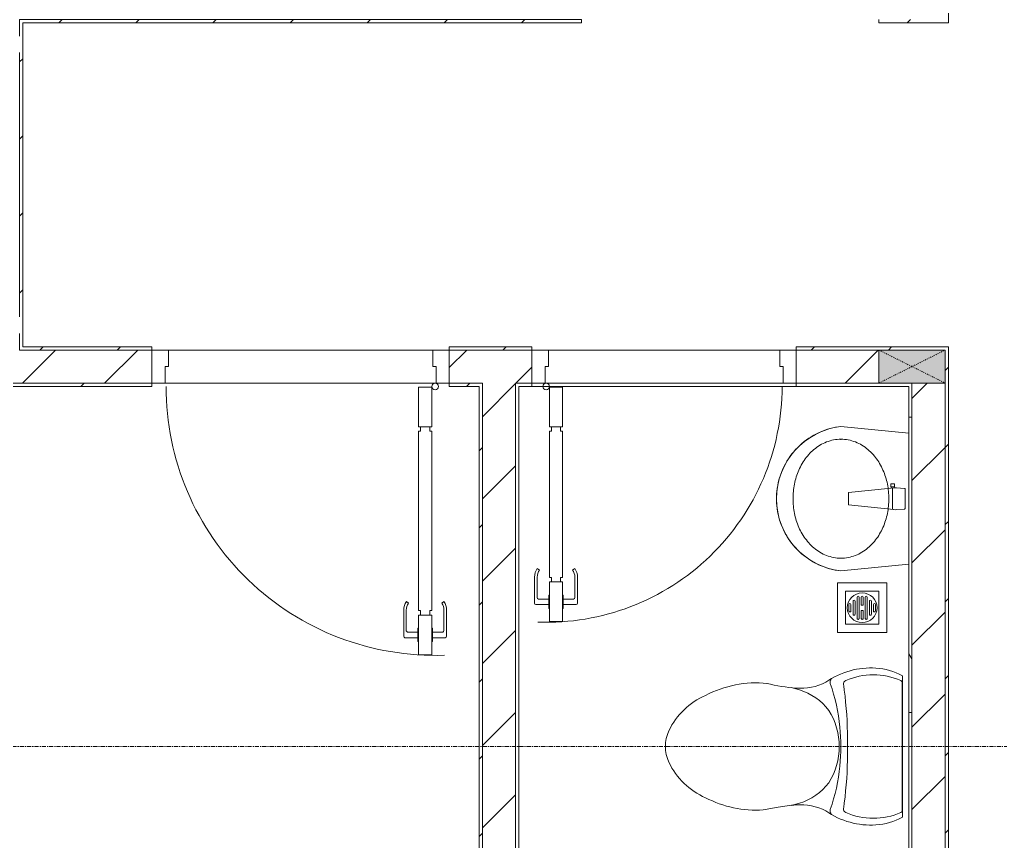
# Model space of a CAD drawing. Header units: millimetres. Extents: x 5359 to 218750, y -16347 to 109893.
# Drawn here: x 85878 to 88845, y 38950 to 41437 of the extents above; entities that cross this region are included whole.
import ezdxf

# ---------------------------------------------------------------- set-up
doc = ezdxf.new("R2010")
doc.units = ezdxf.units.MM
doc.linetypes.add('Dash', pattern=[6, 3, -3])
doc.linetypes.add('Grid Line', pattern=[22.225, 12.7, -3.175, 3.175, -3.175])
for name, color, linetype, lineweight in [('0-1', 7, 'Continuous', 5), ('A-DETL-GENF-1', 9, 'Continuous', 9), ('A-DOOR-1', 9, 'Continuous', 9), ('A-FLOR-1', 9, 'Continuous', 9), ('A-WALL-1', 53, 'Continuous', 18), ('A-WALL-2', 9, 'Continuous', 9), ('A-WALL-PATT-1', 10, 'Continuous', 9), ('A-WALL-PATT-2', 9, 'Continuous', 9), ('I-WALL-1', 53, 'Continuous', 18), ('I-WALL-2', 9, 'Continuous', 9), ('M-EQPM-1', 9, 'Continuous', 9), ('P-SANR-FIXT-1', 9, 'Continuous', 9), ('P-SANR-FIXT-2', 221, 'Continuous', 9), ('S-COLS-2', 53, 'Continuous', 18), ('S-COLS-3', 9, 'Continuous', 9), ('S-COLS-HDLN-1', 9, 'Dash', 9), ('S-GRID-1', 1, 'Grid Line', 9)]:
    doc.layers.add(name, color=color, linetype=linetype, lineweight=lineweight)
pattern_1 = [(45, (0, 0), (-116.67262, 116.67262), [])]
pattern_2 = [(0, (0, 0), (894.08, 223.52), [73.762, -596.798, 73.762, -596.798, -3576.32]), (0, (0, 0), (894.08, 223.52), [-1341.12, 73.762, -1267.358, 73.762, -596.798, -1564.64]), (0, (0, 0), (894.08, 223.52), [-3352.8, 73.762, -373.278, 73.762, -1043.838]), (120, (335.28, 111.76), (-640.614, 662.536), [73.762, -596.798, 73.762, -4173.118]), (120, (335.28, 111.76), (-640.614, 662.536), [-744.322, -596.798, 73.762, -1267.358, -2235.2]), (120, (335.28, 111.76), (-640.614, 662.536), [-2682.24, 73.762, -596.798, 73.762, -1490.878]), (120, (335.28, 111.76), (-640.614, 662.536), [-3426.562, -373.278, 73.762, -1043.838]), (240, (447.04, 558.8), (-253.466, -886.056), [73.762, -596.798, 73.762, -4173.118]), (240, (447.04, 558.8), (-253.466, -886.056), [-744.322, -596.798, 73.762, -1267.358, -2235.2]), (240, (447.04, 558.8), (-253.466, -886.056), [-2682.24, 73.762, -596.798, 73.762, -1490.878]), (240, (447.04, 558.8), (-253.466, -886.056), [-3426.562, -373.278, 73.762, -1043.838])]
pattern_3 = [(45, (0, 0), (-124.4508, 124.4508), [])]

# ---------------------------------------------------------------- blocks, each defined once
blk = doc.blocks.new('DOOR_CW_01 CANH MO-PANEL KINH - DIW_01-900x2200-CỬA GỖ VÂN LAMINATE-553393-TKCS_MB ĐỊNH VỊ CỔNG-HÀNG RÀO')
at = {"layer": 'A-DETL-GENF-1'}
for p, q in [((-397, 872), (-357, 872)), ((-397, 752), (-397, 872)), ((-357, 872), (-357, 752)), ((-399, 831.8), (-397, 831.8)), ((-399, 792.2), (-399, 831.8)), ((-397, 792.2), (-397, 831.8)), ((-357, 792.2), (-357, 831.8)), ((-355, 831.8), (-357, 831.8)), ((-355, 792.2), (-355, 831.8)), ((-442, 737), (-442, 816.5)), ((-399, 820.5), (-438, 820.5)), ((-399, 803.5), (-430, 803.5)), ((-355, 820.5), (-316, 820.5)), ((-355, 803.5), (-324, 803.5)), ((-312, 737), (-312, 816.5)), ((-434, 799.5), (-434, 737)), ((-397, 792.2), (-399, 792.2)), ((-357, 792.2), (-355, 792.2)), ((-320, 799.5), (-320, 737)), ((-357, 752), (-397, 752)), ((-363, 752), (-391, 752)), ((-391, 752), (-391, 738)), ((-363, 738), (-363, 752)), ((-433.9, 711.2), (-427.3, 715.8)), ((-397, 738), (-391, 738)), ((-397, 738), (-397, 196)), ((-357, 738), (-363, 738)), ((-357, 196), (-357, 738)), ((-320.1, 711.2), (-326.7, 715.8)), ((-397, 196), (-391, 196)), ((-357, 182), (-397, 182)), ((-397, 182), (-397, 62)), ((-391, 196), (-391, 182)), ((-391, 182), (-363, 182)), ((-357, 196), (-363, 196)), ((-363, 182), (-363, 196)), ((-357, 62), (-357, 182)), ((-397, 62), (-357, 62))]:
    blk.add_line(p, q, dxfattribs=at)
blk.add_circle((-407, 60), 10, dxfattribs=at)
for centre, radius, start, end in [((-407, 60), 814, 360, 92), ((-438, 816.5), 4, 90, 180), ((-430, 799.5), 4, 90, 180), ((-324, 799.5), 4, 360, 90), ((-316, 816.5), 4, 0, 90), ((-397, 737), 45, 180, 215), ((-397, 737), 37, 180, 215), ((-357, 737), 37, 325, 0), ((-357, 737), 45, 325, 0)]:
    blk.add_arc(centre, radius, start, end, dxfattribs=at)
at = {"layer": 'A-DOOR-1'}
for p, q in [((-410, 50), (-450, 50)), ((-450, 50), (-450, -50)), ((-410, 0), (-410, 50)), ((-407, 50), (-382, 50)), ((450, 50), (410, 50)), ((410, 50), (410, 0)), ((450, -50), (450, 50)), ((-400, 0), (-410, 0)), ((-400, -50), (-400, 0)), ((410, 0), (400, 0)), ((400, 0), (400, -50)), ((-450, -50), (-400, -50)), ((400, -50), (450, -50))]:
    blk.add_line(p, q, dxfattribs=at)
blk = doc.blocks.new('DOOR_CW_01 CANH MO-PANEL KINH - DIG_02-800x2200-CỬA NHÔM KÍNH-401063-TKCS_MB ĐỊNH VỊ CỔNG-HÀNG RÀO')
at = {"layer": 'A-DETL-GENF-1'}
for p, q in [((-347, -182), (-347, -62)), ((-347, -62), (-307, -62)), ((-307, -62), (-307, -182)), ((-307, -182), (-347, -182)), ((-347, -196), (-341, -196)), ((-347, -638), (-347, -196)), ((-341, -196), (-341, -182)), ((-341, -182), (-313, -182)), ((-313, -182), (-313, -196)), ((-307, -196), (-313, -196)), ((-307, -196), (-307, -638)), ((-383.9, -611.2), (-377.3, -615.8)), ((-270.1, -611.2), (-276.7, -615.8)), ((-392, -637), (-392, -716.5)), ((-384, -699.5), (-384, -637)), ((-347, -638), (-341, -638)), ((-307, -652), (-347, -652)), ((-347, -652), (-347, -772)), ((-341, -652), (-341, -638)), ((-313, -652), (-341, -652)), ((-307, -638), (-313, -638)), ((-313, -638), (-313, -652)), ((-307, -772), (-307, -652)), ((-270, -699.5), (-270, -637)), ((-262, -637), (-262, -716.5)), ((-349, -703.5), (-380, -703.5)), ((-349, -692.2), (-349, -731.8)), ((-347, -692.2), (-349, -692.2)), ((-347, -692.2), (-347, -731.8)), ((-307, -692.2), (-307, -731.8)), ((-307, -692.2), (-305, -692.2)), ((-305, -692.2), (-305, -731.8)), ((-305, -703.5), (-274, -703.5)), ((-349, -720.5), (-388, -720.5)), ((-349, -731.8), (-347, -731.8)), ((-305, -731.8), (-307, -731.8)), ((-305, -720.5), (-266, -720.5)), ((-347, -772), (-307, -772))]:
    blk.add_line(p, q, dxfattribs=at)
blk.add_circle((-357, -60), 10, dxfattribs=at)
for centre, radius, start, end in [((-357, -60), 714, 268, 0), ((-347, -637), 45, 145, 180), ((-347, -637), 37, 145, 180), ((-307, -637), 37, 0, 35), ((-307, -637), 45, 360, 35), ((-380, -699.5), 4, 180, 270), ((-274, -699.5), 4, 270, 0), ((-388, -716.5), 4, 180, 270), ((-266, -716.5), 4, 270, 0)]:
    blk.add_arc(centre, radius, start, end, dxfattribs=at)
at = {"layer": 'A-DOOR-1'}
for p, q in [((-400, -50), (-400, 50)), ((-400, 50), (-350, 50)), ((-350, 50), (-350, 0)), ((350, 0), (350, 50)), ((350, 50), (400, 50)), ((400, 50), (400, -50)), ((-360, 0), (-360, -50)), ((-350, 0), (-360, 0)), ((360, 0), (350, 0)), ((360, -50), (360, 0)), ((-360, -50), (-400, -50)), ((-357, -50), (-332, -50)), ((400, -50), (360, -50))]:
    blk.add_line(p, q, dxfattribs=at)
blk = doc.blocks.new('TOILET - TOILET-348229-TKCS_MB ĐỊNH VỊ CỔNG-HÀNG RÀO')
at = {"layer": 'P-SANR-FIXT-1'}
for p, q in [((214.2, -19.1), (-214.2, -19.1)), ((194, -19.9), (-194, -19.9)), ((-171.7, -330.3), (-178.6, -355.5)), ((171.7, -330.3), (178.6, -355.5))]:
    blk.add_line(p, q, dxfattribs=at)
for centre, radius, start, end in [((-46.1, -111.1), 191.6, 151.2809, 176.4513), ((-9.8, -107.2), 207.3, 156.2862, 203.7138), ((-193.7, -26.4), 6.48, 92.3168, 156.2862), ((193.7, -26.4), 6.48, 23.7138, 87.6832), ((9.8, -107.2), 207.3, 336.2862, 23.7138), ((46.1, -111.1), 191.6, 3.5487, 28.7191), ((1.9, -114.1), 239.7, 176.4513, 195.2961), ((-1.9, -114.1), 239.7, 344.7039, 3.5487), ((-4, -115.7), 233.6, 195.2961, 215.2147), ((4, -115.7), 233.6, 324.7853, 344.7039), ((-189.1, -185.5), 11.7, 205.4105, 277.5788), ((178.9, -2951.3), 2778.4, 97.2351, 97.5788), ((-14.3, -1400.4), 1215.6, 90.3974, 97.407), ((0, -786.7), 581.5, 84.1678, 95.8322), ((0, -3462.8), 3278, 89.6026, 90.3974), ((14.3, -1400.4), 1215.6, 82.593, 89.6026), ((-178.9, -2951.3), 2778.4, 82.4212, 82.7649), ((189.1, -185.5), 11.7, 262.4212, 334.5895), ((-195, -224.1), 13.8, 230.6724, 288.9927), ((0.6, -792.1), 586.9, 95.8322, 108.9927), ((0, -416), 206.1, 90, 122.0732), ((0, -416), 206.1, 57.9268, 90), ((-0.6, -792.1), 586.9, 71.0073, 84.1678), ((195, -224.1), 13.8, 251.0073, 309.3276), ((-343.5, -327.4), 167.3, 355.4559, 27.38), ((-0.4, -384), 179.5, 127.4036, 162.5964), ((0.4, -384), 179.5, 17.4036, 52.5964), ((343.5, -327.4), 167.3, 152.62, 184.5441), ((-719.2, -297.5), 544.3, 346.0536, 355.4559), ((719.2, -297.5), 544.3, 184.5441, 190.2879), ((-1948.3, -805.1), 2171.2, 9.681, 10.8949), ((137.1, -461.2), 329.8, 174.3487, 207.6878), ((-137.1, -461.2), 329.8, 332.3122, 3.6835), ((45.1, -528.6), 217.6, 203.2216, 244.7718), ((-45.1, -528.6), 217.6, 295.2282, 336.7784), ((0, -624.4), 111.7, 244.7718, 295.2282)]:
    blk.add_arc(centre, radius, start, end, dxfattribs=at)
blk = doc.blocks.new('bonruatreo - Chậu rửa-401074-TKCS_MB ĐỊNH VỊ CỔNG-HÀNG RÀO')
at = {"layer": 'P-SANR-FIXT-1'}
for p, q in [((198.4, 0), (-198.4, 0)), ((165, 0), (-165, 0)), ((218.6, -205), (198.4, 0)), ((-198.4, 0), (-218.6, -205)), ((-180.6, -205), (-177.8, -205))]:
    blk.add_line(p, q, dxfattribs=at)
at = {"layer": 'P-SANR-FIXT-1', "flags": 128}
blk.add_lwpolyline([(218.6, -205), (217.4, -213.7), (215.9, -222.4), (214, -231), (211.8, -239.5), (209.3, -247.9), (206.4, -256.2), (203.2, -264.4), (199.6, -272.5), (195.8, -280.4), (191.6, -288.1), (187.1, -295.7), (182.3, -303.1), (177.3, -310.3), (171.9, -317.3), (166.3, -324.1), (160.4, -330.6), (154.2, -336.9), (147.8, -342.9), (141.2, -348.7), (134.3, -354.2), (127.3, -359.4), (120, -364.4), (112.5, -369), (104.9, -373.4), (97.1, -377.4), (89.1, -381.2), (81, -384.6), (72.7, -387.6), (64.4, -390.4), (55.9, -392.8), (47.3, -394.8), (38.7, -396.6), (30, -397.9), (21.3, -399), (12.5, -399.6), (3.7, -400), (-5.1, -399.9), (-13.9, -399.6), (-22.6, -398.8), (-31.4, -397.8), (-40.1, -396.3), (-48.7, -394.5), (-57.2, -392.4), (-65.7, -390), (-74, -387.2), (-82.2, -384.1), (-90.3, -380.6), (-98.3, -376.8), (-106.1, -372.7), (-113.7, -368.3), (-121.1, -363.6), (-128.4, -358.7), (-135.4, -353.4), (-142.2, -347.8), (-148.8, -342), (-155.2, -335.9), (-161.3, -329.6), (-167.2, -323), (-172.8, -316.2), (-178.1, -309.2), (-183.1, -302), (-187.8, -294.6), (-192.2, -287), (-196.4, -279.2), (-200.2, -271.3), (-203.7, -263.2), (-206.8, -255), (-209.7, -246.6), (-212.2, -238.2), (-214.3, -229.7), (-216.1, -221.1), (-217.6, -212.4), (-218.6, -205)], dxfattribs=at)
at = {"layer": 'P-SANR-FIXT-1'}
blk.add_arc((0, -180), 220, 186.525, 353.475, dxfattribs=at)
for points in [[(-180, -205), (-180, -197.6), (-178.6, -182.7), (-172.4, -161.2), (-162.5, -141.1), (-149.4, -123), (-133.8, -107), (-116.1, -93.4), (-96.9, -82.1), (-76.5, -73.2), (-55.2, -66.5), (-33.3, -62.1), (-11.2, -59.9), (11.1, -59.9), (33.3, -62.1), (55.2, -66.5), (76.5, -73.2), (96.9, -82.1), (116.1, -93.4), (133.8, -107.1), (149.5, -123), (162.5, -141.2), (172.4, -161.2), (178.6, -182.7), (180, -197.6), (180, -205)], [(180, -205), (180, -212.4), (178.6, -227.3), (172.4, -248.8), (162.5, -268.8), (149.5, -287), (133.8, -302.9), (116.1, -316.6), (96.9, -327.9), (76.5, -336.8), (55.2, -343.5), (33.3, -347.9), (11.1, -350.1), (-11.2, -350.1), (-33.3, -347.9), (-55.2, -343.5), (-76.5, -336.8), (-96.9, -327.9), (-116.1, -316.6), (-133.8, -303), (-149.4, -287), (-162.5, -268.9), (-172.4, -248.8), (-178.6, -227.3), (-180, -212.4), (-180, -205)]]:
    blk.add_open_spline(points, degree=3, dxfattribs=at)
at = {"layer": 'P-SANR-FIXT-2'}
for p, q in [((-33, -37.3), (-31.4, -12.2)), ((-30.2, -11), (30.2, -11)), ((31.4, -12.2), (33, -37.3)), ((-44.7, -42.8), (-35.6, -42.8)), ((-44.7, -54.2), (-44.7, -42.8)), ((-35.6, -54.2), (-44.7, -54.2)), ((-35.6, -42.8), (-35.6, -44.2)), ((-35.6, -44.2), (-33.1, -44.2)), ((-35.6, -44.2), (-35.6, -52.9)), ((-35.6, -52.9), (-35.6, -54.2)), ((-32.2, -52.9), (-35.6, -52.9)), ((-32.2, -52.9), (-33.1, -44.2)), ((32.7, -48.5), (-32.7, -48.5)), ((-18.5, -182.5), (-32.2, -52.9)), ((33, -45.4), (18.5, -182.5)), ((18.5, -182.5), (-18.5, -182.5))]:
    blk.add_line(p, q, dxfattribs=at)
for centre, radius, start, end in [((-30.1, -12.3), 1.3, 91.2278, 176.4003), ((30.1, -12.3), 1.3, 3.5997, 88.7722), ((5.5, -41.4), 38.7, 173.966, 184.1457), ((-5.5, -41.4), 38.7, 353.966, 6.034)]:
    blk.add_arc(centre, radius, start, end, dxfattribs=at)
blk = doc.blocks.new('G1_SOF - BO TRU - 100x200-V26-TKCS_MB ĐỊNH VỊ CỔNG-HÀNG RÀO')
at = {"layer": 'S-COLS-3'}
blk.add_hatch(color=256, dxfattribs=at).paths.add_polyline_path([(-50, -100), (50, -100), (50, 100), (-50, 100)])
at = {"layer": 'S-COLS-2'}
for p, q in [((-50, 100), (50, 100)), ((-50, -100), (-50, 100)), ((50, 100), (50, -100)), ((50, -100), (-50, -100))]:
    blk.add_line(p, q, dxfattribs=at)
at = {"layer": 'S-COLS-HDLN-1'}
for p, q in [((50, -100), (-50, 100)), ((-50, -100), (50, 100))]:
    blk.add_line(p, q, dxfattribs=at)
blk = doc.blocks.new('THU NUOC - THU NUOC-V24-TKCS_MB ĐỊNH VỊ CỔNG-HÀNG RÀO')
at = {"layer": 'M-EQPM-1'}
for p, q in [((-66.3, 70.6), (-66.3, -79.4)), ((83.7, 70.6), (-66.3, 70.6)), ((83.7, -79.4), (83.7, 70.6)), ((58.7, 45.6), (-41.3, 45.6)), ((-41.3, 45.6), (-41.3, -54.4)), ((-1.1, 35.6), (18.5, 35.6)), ((58.7, -54.4), (58.7, 45.6)), ((-23.3, 10.8), (40.9, 10.8)), ((40.9, 4.8), (-23.3, 4.8)), ((-11, 23.3), (28.5, 23.3)), ((28.5, 17.3), (-11, 17.3)), ((18.5, 29.6), (-1.1, 29.6)), ((-23.3, -1.2), (0.7, -1.2)), ((0.7, -7.2), (-23.3, -7.2)), ((-23.3, -13.6), (40.9, -13.6)), ((40.9, -19.6), (-23.3, -19.6)), ((-11, -26.1), (28.5, -26.1)), ((0.7, -1.2), (0.7, -7.2)), ((16.7, -1.2), (40.9, -1.2)), ((16.7, -7.2), (16.7, -1.2)), ((40.9, -7.2), (16.7, -7.2)), ((-41.3, -54.4), (58.7, -54.4)), ((28.5, -32.1), (-11, -32.1)), ((-1.1, -38.5), (18.5, -38.5)), ((18.5, -44.5), (-1.1, -44.5)), ((-66.3, -79.4), (83.7, -79.4))]:
    blk.add_line(p, q, dxfattribs=at)
for centre, radius, start, end in [((8.7, -4.4), 45, 0, 180), ((8.7, -4.4), 45, 0, 180), ((-1.1, 32.6), 3, 90, 270), ((18.5, 32.6), 3, 270, 90), ((-23.3, 7.8), 3, 90, 270), ((-11, 20.3), 3, 90, 270), ((28.5, 20.3), 3, 270, 90), ((40.9, 7.8), 3, 270, 90), ((8.7, -4.4), 45, 180, 360), ((8.7, -4.4), 45, 180, 360), ((-23.3, -4.2), 3, 90, 270), ((-23.3, -16.6), 3, 90, 270), ((-11, -29.1), 3, 90, 270), ((28.5, -29.1), 3, 270, 90), ((40.9, -4.2), 3, 270, 90), ((40.9, -16.6), 3, 270, 90), ((-1.1, -41.5), 3, 90, 270), ((18.5, -41.5), 3, 270, 90)]:
    blk.add_arc(centre, radius, start, end, dxfattribs=at)
blk = doc.blocks.new('NCV_TKTC_TANG 1_rvt-1-TKCS_MB ĐỊNH VỊ CỔNG-HÀNG RÀO')
at = {"layer": 'A-WALL-PATT-1'}
h = blk.add_hatch(dxfattribs=at)
h.set_pattern_fill('FP_2', color=256, style=0, pattern_type=2)
h.set_pattern_definition(pattern_3)
h.paths.add_polyline_path([(83727.6, 40336.9), (84977.2, 40336.9), (84977.2, 40436.9), (83727.2, 40436.9), (83727.2, 40336.9)])
h.paths.add_polyline_path([(87177.6, 40336.9), (87427.6, 40336.9), (87427.6, 40436.9), (87177.6, 40436.9), (87177.6, 40386.9)])
h.paths.add_polyline_path([(86277.6, 40336.9), (86277.6, 40436.9), (85177.2, 40436.9), (85177.2, 40336.9), (85247.4, 40336.9)])
h.paths.add_polyline_path([(88227.6, 40336.9), (88477.6, 40336.9), (88477.6, 40436.9), (88227.6, 40436.9), (88227.6, 40362.1)])
h = blk.add_hatch(dxfattribs=at)
h.set_pattern_fill('FP_2', color=256, style=0, pattern_type=2)
h.set_pattern_definition(pattern_3)
h.paths.add_polyline_path([(87277.6, 38036.9), (87377.6, 38036.9), (87377.6, 40336.9), (87277.6, 40336.9), (87277.6, 38882.8)])
h = blk.add_hatch(dxfattribs=at)
h.set_pattern_fill('FP_4', color=256, style=0, pattern_type=2)
h.set_pattern_definition(pattern_2)
h.paths.add_polyline_path([(87377.6, 38036.9), (87387.6, 38036.9), (87387.6, 40336.9), (87377.6, 40336.9), (87377.6, 38882.8)])
h = blk.add_hatch(dxfattribs=at)
h.set_pattern_fill('FP_2', color=256, style=0, pattern_type=2)
h.set_pattern_definition(pattern_3)
h.paths.add_polyline_path([(88677.6, 36736.9), (88677.6, 37936.9), (88577.6, 37936.9), (88577.6, 36736.9)])
h.paths.add_polyline_path([(88677.6, 38036.9), (88677.6, 40336.9), (88577.6, 40336.9), (88577.6, 38036.9)])
h = blk.add_hatch(dxfattribs=at)
h.set_pattern_fill('FP_4', color=256, style=0, pattern_type=2)
h.set_pattern_definition(pattern_2)
h.paths.add_polyline_path([(88567.6, 38036.9), (88577.6, 38036.9), (88576.1, 40326.9), (88567.6, 40326.9), (88567.6, 38046.9)])
at = {"layer": 'A-WALL-PATT-2'}
h = blk.add_hatch(dxfattribs=at)
h.set_pattern_fill('FP_3', color=256, style=0, pattern_type=2)
h.set_pattern_definition(pattern_1)
h.paths.add_polyline_path([(88677.6, 41426.9), (88687.6, 41426.9), (88687.6, 41436.9), (88477.6, 41436.9), (88477.6, 41426.9), (88485.6, 41426.9)])
h.paths.add_polyline_path([(87569.6, 41426.9), (87577.6, 41426.9), (87577.6, 41436.9), (85877.6, 41436.9), (85877.6, 41426.9), (85887.6, 41426.9)])
h = blk.add_hatch(dxfattribs=at)
h.set_pattern_fill('FP_3', color=256, style=0, pattern_type=2)
h.set_pattern_definition(pattern_1)
h.paths.add_polyline_path([(85887.6, 40446.9), (85887.6, 41426.9), (85877.6, 41426.9), (85877.6, 40446.9)])
h = blk.add_hatch(dxfattribs=at)
h.set_pattern_fill('FP_3', color=256, style=0, pattern_type=2)
h.set_pattern_definition(pattern_1)
h.paths.add_polyline_path([(87427.6, 40436.9), (87427.6, 40446.9), (87177.6, 40446.9), (87177.6, 40436.9)])
h.paths.add_polyline_path([(88677.6, 40436.9), (88677.6, 40446.9), (88227.6, 40446.9), (88227.6, 40436.9), (88577.6, 40436.9)])
h.paths.add_polyline_path([(86277.6, 40436.9), (86277.6, 40446.9), (85877.6, 40446.9), (85877.6, 40436.9)])
h = blk.add_hatch(dxfattribs=at)
h.set_pattern_fill('FP_3', color=256, style=0, pattern_type=2)
h.set_pattern_definition(pattern_1)
h.paths.add_polyline_path([(88687.6, 36737.8), (88687.6, 40446.9), (88677.6, 40446.9), (88677.6, 36737.8)])
h = blk.add_hatch(dxfattribs=at)
h.set_pattern_fill('FP_3', color=256, style=0, pattern_type=2)
h.set_pattern_definition(pattern_1)
h.paths.add_polyline_path([(84037, 40326.9), (86277.6, 40326.9), (86277.6, 40336.9), (83727.6, 40336.9), (83727.6, 40326.9), (83737.6, 40326.9)])
h.paths.add_polyline_path([(87177.6, 40326.9), (87267.6, 40326.9), (87267.6, 40336.9), (87177.6, 40336.9)])
h = blk.add_hatch(dxfattribs=at)
h.set_pattern_fill('FP_3', color=256, style=0, pattern_type=2)
h.set_pattern_definition(pattern_1)
h.paths.add_polyline_path([(87267.6, 38036.9), (87277.6, 38036.9), (87277.6, 40336.9), (87267.6, 40336.9), (87267.6, 38046.9)])
at = {"layer": 'A-FLOR-1'}
for p, q in [((86327.6, 40436.9), (87127.6, 40436.9)), ((87127.6, 40436.9), (86327.6, 40436.9)), ((87477.6, 40436.9), (88177.6, 40436.9)), ((88177.6, 40436.9), (87477.6, 40436.9)), ((87137.6, 40336.9), (86317.6, 40336.9)), ((86317.6, 40336.9), (87137.6, 40336.9)), ((87467.6, 40336.9), (88187.6, 40336.9))]:
    blk.add_line(p, q, dxfattribs=at)
at = {"layer": 'A-WALL-1'}
for p, q in [((87267.6, 40336.9), (87277.6, 40336.9)), ((87277.6, 40336.9), (87277.6, 38036.9)), ((87377.6, 40336.9), (87387.6, 40336.9)), ((87377.6, 38036.9), (87377.6, 40336.9)), ((88577.6, 40336.9), (88577.6, 38036.9)), ((88677.6, 38036.9), (88677.6, 40336.9))]:
    blk.add_line(p, q, dxfattribs=at)
at = {"layer": 'A-WALL-2'}
for p, q in [((87577.6, 41436.9), (85877.6, 41436.9)), ((85877.6, 41436.9), (87577.6, 41436.9)), ((85877.6, 40436.9), (86277.6, 40436.9)), ((86277.6, 40436.9), (85877.6, 40436.9)), ((86327.6, 40436.9), (87127.6, 40436.9)), ((87177.6, 40436.9), (87427.6, 40436.9)), ((87427.6, 40436.9), (87177.6, 40436.9)), ((87477.6, 40436.9), (88177.6, 40436.9)), ((88227.6, 40436.9), (88477.6, 40436.9)), ((88477.6, 40436.9), (88227.6, 40436.9)), ((86277.6, 40336.9), (85177.2, 40336.9)), ((85177.2, 40336.9), (86277.6, 40336.9)), ((87137.6, 40336.9), (86317.6, 40336.9)), ((87267.6, 40336.9), (87177.6, 40336.9)), ((87177.6, 40336.9), (87267.6, 40336.9)), ((87427.6, 40336.9), (87387.6, 40336.9)), ((87387.6, 40336.9), (87427.6, 40336.9)), ((88477.6, 40336.9), (88227.6, 40336.9)), ((88227.6, 40336.9), (88477.6, 40336.9))]:
    blk.add_line(p, q, dxfattribs=at)
at = {"layer": 'I-WALL-1'}
for p, q in [((88687.6, 41436.9), (88687.6, 44326.9)), ((85877.6, 41436.9), (85877.6, 41426.9)), ((85877.6, 41426.9), (85877.6, 41386.9)), ((85887.6, 41426.9), (87577.6, 41426.9)), ((85887.6, 40446.9), (85887.6, 41426.9)), ((87577.6, 41426.9), (87577.6, 41436.9)), ((88477.6, 41436.9), (88477.6, 41426.9)), ((88477.6, 41426.9), (88687.6, 41426.9)), ((88687.6, 41426.9), (88687.6, 41436.9)), ((85877.6, 41336.9), (85877.6, 40536.9)), ((85877.6, 40486.9), (85877.6, 40446.9)), ((85877.6, 40446.9), (85877.6, 40436.9)), ((86277.6, 40446.9), (85887.6, 40446.9)), ((86277.6, 40436.9), (86277.6, 40446.9)), ((87427.6, 40446.9), (87177.6, 40446.9)), ((87177.6, 40446.9), (87177.6, 40436.9)), ((87427.6, 40436.9), (87427.6, 40446.9)), ((88677.6, 40446.9), (88227.6, 40446.9)), ((88227.6, 40446.9), (88227.6, 40436.9)), ((88687.6, 40446.9), (88677.6, 40446.9)), ((88687.6, 36747.8), (88687.6, 40446.9)), ((86277.6, 40326.9), (86277.6, 40336.9)), ((87177.6, 40336.9), (87177.6, 40326.9)), ((87277.6, 40336.9), (87267.6, 40336.9)), ((87277.6, 38036.9), (87277.6, 40336.9)), ((87387.6, 40336.9), (87377.6, 40336.9)), ((87377.6, 40336.9), (87377.6, 38036.9)), ((87427.6, 40326.9), (87427.6, 40336.9)), ((88227.6, 40336.9), (88227.6, 40326.9)), ((88577.6, 40326.9), (88577.6, 40336.9)), ((88677.6, 40336.9), (88677.6, 38036.9)), ((83737.6, 40326.9), (86277.6, 40326.9)), ((87177.6, 40326.9), (87267.6, 40326.9)), ((87267.6, 40326.9), (87267.6, 38046.9)), ((87387.6, 38046.9), (87387.6, 40326.9)), ((87387.6, 40326.9), (87427.6, 40326.9)), ((88227.6, 40326.9), (88567.6, 40326.9)), ((88567.6, 40326.9), (88567.6, 40185.4)), ((88577.6, 38036.9), (88577.6, 40326.9)), ((88567.6, 39788.5), (88567.6, 38046.9))]:
    blk.add_line(p, q, dxfattribs=at)
at = {"layer": 'I-WALL-2'}
blk.add_line((88227.6, 40326.9), (87427.6, 40326.9), dxfattribs=at)
at = {"layer": 'A-DOOR-1', "rotation": 180}
blk.add_blockref('DOOR_CW_01 CANH MO-PANEL KINH - DIW_01-900x2200-CỬA GỖ VÂN LAMINATE-553393-TKCS_MB ĐỊNH VỊ CỔNG-HÀNG RÀO', (86727.6, 40386.9), dxfattribs=at)
at = {"layer": 'A-DOOR-1'}
blk.add_blockref('DOOR_CW_01 CANH MO-PANEL KINH - DIG_02-800x2200-CỬA NHÔM KÍNH-401063-TKCS_MB ĐỊNH VỊ CỔNG-HÀNG RÀO', (87827.6, 40386.9), dxfattribs=at)
at = {"layer": 'M-EQPM-1', "rotation": 270.0000000000006}
blk.add_blockref('THU NUOC - THU NUOC-V24-TKCS_MB ĐỊNH VỊ CỔNG-HÀNG RÀO', (88431.3, 39665.7), dxfattribs=at)
at = {"layer": 'P-SANR-FIXT-1'}
for name, p, rotation in [('bonruatreo - Chậu rửa-401074-TKCS_MB ĐỊNH VỊ CỔNG-HÀNG RÀO', (88567.6, 39986.9), 269.9999999999995), ('TOILET - TOILET-348229-TKCS_MB ĐỊNH VỊ CỔNG-HÀNG RÀO', (88567.6, 39236.9), 270.0000000000002)]:
    blk.add_blockref(name, p, dxfattribs=dict(at, rotation=rotation))
at = {"layer": 'S-COLS-3', "rotation": 270.0000000000011}
blk.add_blockref('G1_SOF - BO TRU - 100x200-V26-TKCS_MB ĐỊNH VỊ CỔNG-HÀNG RÀO', (88577.6, 40386.9), dxfattribs=at)

msp = doc.modelspace()

# ---------------------------------------------------------------- linework, layer by layer
at = {"layer": 'S-GRID-1'}
msp.add_line((135474.6, 39236.9), (24837.1, 39236.9), dxfattribs=at)

# ---------------------------------------------------------------- block references
at = {"layer": '0-1'}
msp.add_blockref('NCV_TKTC_TANG 1_rvt-1-TKCS_MB ĐỊNH VỊ CỔNG-HÀNG RÀO', (0, 0), dxfattribs=at)

doc.saveas('drawing.dxf')
